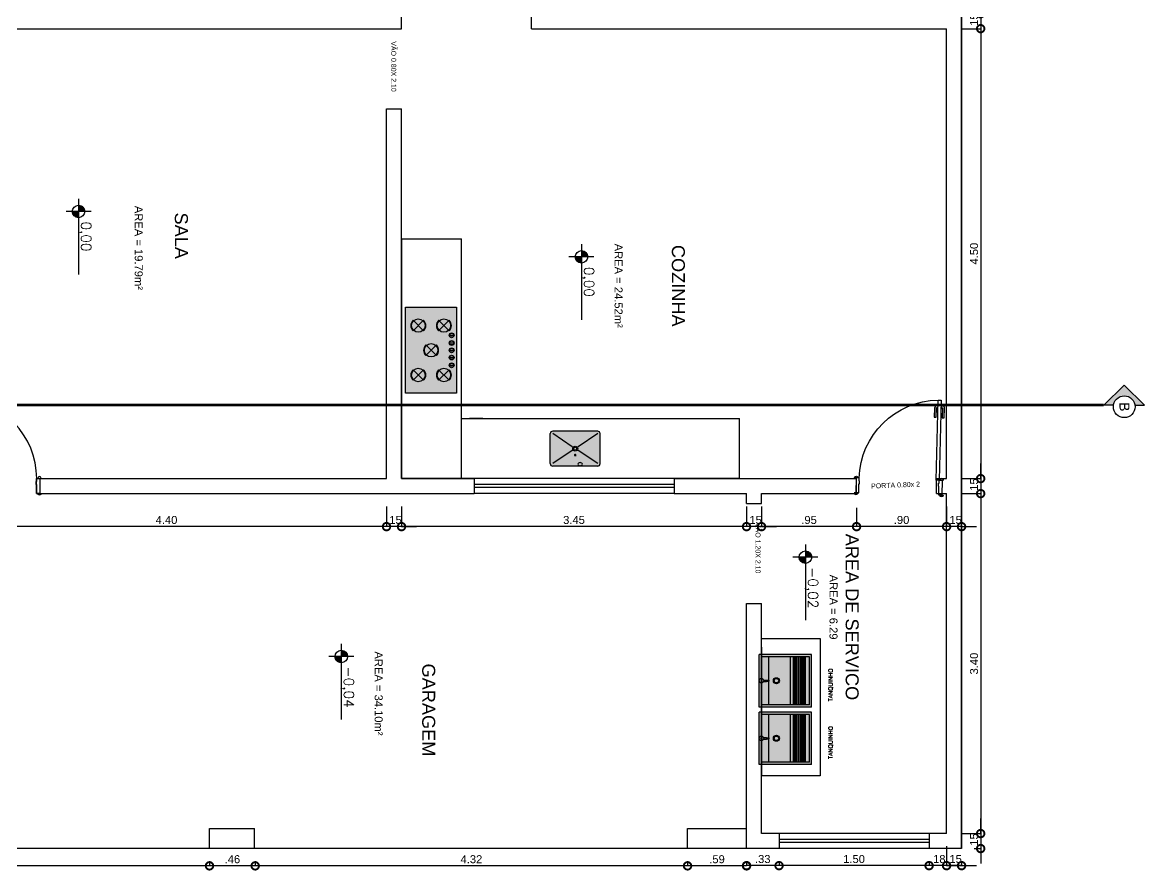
# Model space of a CAD drawing. Extents: x -39 to 242, y 20 to 69.
# Drawn here: x 174.02 to 185.24, y 19.51 to 27.99 of the extents above; entities that cross this region are included whole.
import ezdxf
from ezdxf.enums import TextEntityAlignment as Align

# ---------------------------------------------------------------- set-up
doc = ezdxf.new("R2010")
doc.units = 0
doc.header["$MEASUREMENT"] = 0
doc.header["$PDMODE"] = 34
doc.linetypes.add('DASHDOT', pattern=[18.5, 12, -3, 0.5, -3])
doc.layers.get('0').update_dxf_attribs({"linetype": 'CONTINUOUS'})
doc.layers.get('Defpoints').update_dxf_attribs({"linetype": 'CONTINUOUS'})
for name, color, linetype in [('A6', 6, 'CONTINUOUS'), ('CORTE', 5, 'CONTINUOUS'), ('Cotas', 1, 'CONTINUOUS'), ('Esquadrias', 2, 'CONTINUOUS'), ('MOBILIARIO', 2, 'CONTINUOUS'), ('PORTA', 1, 'CONTINUOUS'), ('Texto', 2, 'CONTINUOUS')]:
    doc.layers.add(name, color=color, linetype=linetype)
doc.styles.add('arial', font='arial.ttf')
doc.styles.add('R100-50', font='arial.ttf', dxfattribs={"height": 0.13})
doc.styles.add('R60', font='SIMPLEX.SHX', dxfattribs={"height": 0.16})
doc.styles.add('R60-50', font='arial.ttf', dxfattribs={"height": 0.08})
doc.styles.add('R80-25', font='arial.ttf', dxfattribs={"height": 0.05})
doc.styles.add('S16', font='SIMPLEX.SHX', dxfattribs={"height": 0.08})
doc.dimstyles.new('1-50', dxfattribs={"dimtxt": 0.08, "dimasz": 0.15, "dimexe": 0, "dimexo": 0.125, "dimgap": 0.025, "dimtad": 1, "dimzin": 4, "dimdsep": 46, "dimtxsty": 'R60-50', "dimblk": 'DOTSMALL', "dimcen": 0, "dimclrd": 10, "dimclre": 10, "dimclrt": 2, "dimaunit": 1, "dimadec": 0, "dimazin": 1, "dimtfac": 1, "dimtix": 1, "dimtmove": 2, "dimatfit": 3, "dimldrblk": 'DOTSMALL', "dimfxl": 0.2, "dimfxlon": 1, "dimtolj": 1, "dimtzin": 0, "dimarcsym": 0})

# ---------------------------------------------------------------- blocks, each defined once
blk = doc.blocks.new('A$C2AA719D1')
at = {"layer": 'PORTA', "color": 2}
for points in [[(0.04, 0.893), (0.035, 0.893, 0.414214), (0.03, 0.888), (0.03, 0.793), (0.01, 0.793), (0.01, 0.888, -0.414214), (0.035, 0.913), (0.04, 0.913)], [(0.08, 0.913), (0.085, 0.913, -0.414214), (0.11, 0.888), (0.11, 0.798), (0.09, 0.798), (0.09, 0.888, 0.414214), (0.085, 0.893), (0.08, 0.893)]]:
    blk.add_lwpolyline(points, format="xyb", dxfattribs=at)
for points in [[(0.045, 0.928), (0.04, 0.928), (0.04, 0.878), (0.045, 0.878)], [(0.075, 0.928), (0.08, 0.928), (0.08, 0.878), (0.075, 0.878)]]:
    blk.add_lwpolyline(points, dxfattribs=at)
at = {"layer": 'PORTA', "color": 3}
for points in [[(0.045, 0.968), (0.045, 0.168), (0.075, 0.168), (0.075, 0.968)], [(0.045, 0.018), (0.045, 0.108), (0.05, 0.108), (0.05, 0.138), (0.045, 0.138), (0.045, 0.168), (0.015, 0.168), (0.015, 0.018)], [(0.845, 0.018), (0.845, 0.108), (0.84, 0.108), (0.84, 0.138), (0.845, 0.138), (0.845, 0.168), (0.875, 0.168), (0.875, 0.018)]]:
    blk.add_lwpolyline(points, close=True, dxfattribs=at)
for points in [[(0, 0.168, -1), (0.035, 0.168)], [(0.89, 0.168, 1), (0.855, 0.168)], [(0, 0.018, 1), (0.035, 0.018)], [(0.89, 0.018, -1), (0.855, 0.018)]]:
    blk.add_lwpolyline(points, format="xyb", close=True, dxfattribs=at)
at = {"layer": 'PORTA', "color": 1}
blk.add_arc((0.044, 0.167), 0.801, 0.029, 87.7816, dxfattribs=at)
blk = doc.blocks.new('A$C63566167')
h = blk.add_hatch(color=256)
h.dxf.hatch_style = 1
h.set_gradient(color1=(255, 255, 255), color2=(255, 246, 225))
h.paths.add_polyline_path([(0, 0.739), (0, 0.214), (0.525, 0.214), (0.525, 0.739)])
at = {"color": 2}
for p, q in [((0, 0.214), (0, 0.739)), ((0.023, 0.716), (0.24, 0.716)), ((0.023, 0.236), (0.023, 0.716)), ((0.285, 0.716), (0.503, 0.716)), ((0.503, 0.236), (0.503, 0.716)), ((0.525, 0.214), (0.525, 0.739)), ((0.023, 0.641), (0.257, 0.641)), ((0.269, 0.641), (0.503, 0.641)), ((0.023, 0.236), (0.503, 0.236)), ((0, 0.214), (0.525, 0.214))]:
    blk.add_line(p, q, dxfattribs=at)
at = {"color": 3}
for p, q in [((0.255, 0.695), (0.255, 0.664)), ((0.27, 0.695), (0.27, 0.664)), ((0.255, 0.664), (0.27, 0.664)), ((0.257, 0.664), (0.257, 0.637)), ((0.257, 0.637), (0.269, 0.637)), ((0.269, 0.664), (0.269, 0.637))]:
    blk.add_line(p, q, dxfattribs=at)
at = {"color": 1}
for p, q in [((0.023, 0.424), (0.503, 0.424)), ((0.023, 0.394), (0.503, 0.394)), ((0.023, 0.386), (0.503, 0.386)), ((0.023, 0.371), (0.503, 0.371)), ((0.023, 0.364), (0.503, 0.364)), ((0.023, 0.349), (0.503, 0.349)), ((0.023, 0.341), (0.503, 0.341)), ((0.023, 0.326), (0.503, 0.326)), ((0.023, 0.319), (0.503, 0.319)), ((0.023, 0.304), (0.503, 0.304)), ((0.023, 0.296), (0.503, 0.296)), ((0.023, 0.281), (0.503, 0.281)), ((0.023, 0.274), (0.503, 0.274))]:
    blk.add_line(p, q, dxfattribs=at)
at = {"color": 3}
blk.add_circle((0.263, 0.716), 0.0225, dxfattribs=at)
at = {"color": 1}
for centre, radius in [((0.263, 0.716), 0.00483), ((0.263, 0.566), 0.03), ((0.263, 0.566), 0.03), ((0.263, 0.566), 0.0225)]:
    blk.add_circle(centre, radius, dxfattribs=at)
at = {"layer": 'MOBILIARIO'}
blk.add_line((0, 0.739), (0.525, 0.739), dxfattribs=at)
at = {"color": 2, "style": 'S16', "width": 1.1}
blk.add_text('TANQUINHO', height=0.04, dxfattribs=at).set_placement((0.057, 0.004, -0.65))
blk = doc.blocks.new('_DOTSMALL')
at = {"color": 0, "linetype": 'ByBlock', "const_width": 0.5}
blk.add_lwpolyline([(-0.0625, 0, 1), (0.0625, 0, 1)], format="xyb", close=True, dxfattribs=at)
blk = doc.blocks.new('*D184')
at = {"layer": 'Cotas', "color": 10, "lineweight": -2, "transparency": 16777216}
for p, q in [((183.604, 28.076), (183.604, 28.226)), ((183.404, 28.076), (183.604, 28.076)), ((183.604, 28.076), (183.604, 27.926)), ((183.404, 27.926), (183.604, 27.926)), ((183.604, 27.926), (183.604, 27.776))]:
    blk.add_line(p, q, dxfattribs=at)
at = {"layer": 'Defpoints', "color": 0, "transparency": 16777216}
for p in [(183.263, 28.076), (183.263, 27.926), (183.604, 27.926)]:
    blk.add_point(p, dxfattribs=at)
at = {"layer": 'Cotas', "color": 10, "lineweight": -2, "transparency": 16777216, "xscale": 0.15, "yscale": 0.15, "zscale": 0.15}
for p, rotation in [((183.604, 28.076), 270), ((183.604, 27.926), 90)]:
    blk.add_blockref('_DOTSMALL', p, dxfattribs=dict(at, rotation=rotation))
at = {"layer": 'Cotas', "color": 2, "transparency": 16777216, "insert": (183.538, 28.001), "char_height": 0.08, "attachment_point": 5, "rotation": 90, "style": 'R60-50'}
blk.add_mtext('\\A1;.15', dxfattribs=at)
blk = doc.blocks.new('*D185')
at = {"layer": 'Cotas', "color": 10, "lineweight": -2, "transparency": 16777216}
for p, q in [((183.404, 27.926), (183.604, 27.926)), ((183.604, 27.926), (183.604, 23.426)), ((183.404, 23.426), (183.604, 23.426))]:
    blk.add_line(p, q, dxfattribs=at)
at = {"layer": 'Defpoints', "color": 0, "transparency": 16777216}
for p in [(183.263, 27.926), (183.263, 23.426), (183.604, 23.426)]:
    blk.add_point(p, dxfattribs=at)
at = {"layer": 'Cotas', "color": 10, "lineweight": -2, "transparency": 16777216, "xscale": 0.15, "yscale": 0.15, "zscale": 0.15}
for p, rotation in [((183.604, 27.926), 90), ((183.604, 23.426), 270)]:
    blk.add_blockref('_DOTSMALL', p, dxfattribs=dict(at, rotation=rotation))
at = {"layer": 'Cotas', "color": 2, "transparency": 16777216, "insert": (183.538, 25.676), "char_height": 0.08, "attachment_point": 5, "rotation": 90, "style": 'R60-50'}
blk.add_mtext('\\A1;4.50', dxfattribs=at)
blk = doc.blocks.new('*D186')
at = {"layer": 'Cotas', "color": 10, "lineweight": -2, "transparency": 16777216}
for p, q in [((183.604, 23.426), (183.604, 23.576)), ((183.404, 23.426), (183.604, 23.426)), ((183.604, 23.426), (183.604, 23.276)), ((183.404, 23.276), (183.604, 23.276)), ((183.604, 23.276), (183.604, 23.126))]:
    blk.add_line(p, q, dxfattribs=at)
at = {"layer": 'Defpoints', "color": 0, "transparency": 16777216}
for p in [(183.263, 23.426), (183.263, 23.276), (183.604, 23.276)]:
    blk.add_point(p, dxfattribs=at)
at = {"layer": 'Cotas', "color": 10, "lineweight": -2, "transparency": 16777216, "xscale": 0.15, "yscale": 0.15, "zscale": 0.15}
for p, rotation in [((183.604, 23.426), 270), ((183.604, 23.276), 90)]:
    blk.add_blockref('_DOTSMALL', p, dxfattribs=dict(at, rotation=rotation))
at = {"layer": 'Cotas', "color": 2, "transparency": 16777216, "insert": (183.538, 23.351), "char_height": 0.08, "attachment_point": 5, "rotation": 90, "style": 'R60-50'}
blk.add_mtext('\\A1;.15', dxfattribs=at)
blk = doc.blocks.new('*D187')
at = {"layer": 'Cotas', "color": 10, "lineweight": -2, "transparency": 16777216}
for p, q in [((183.404, 23.276), (183.604, 23.276)), ((183.604, 23.276), (183.604, 19.876)), ((183.404, 19.876), (183.604, 19.876))]:
    blk.add_line(p, q, dxfattribs=at)
at = {"layer": 'Defpoints', "color": 0, "transparency": 16777216}
for p in [(183.263, 23.276), (183.263, 19.876), (183.604, 19.876)]:
    blk.add_point(p, dxfattribs=at)
at = {"layer": 'Cotas', "color": 10, "lineweight": -2, "transparency": 16777216, "xscale": 0.15, "yscale": 0.15, "zscale": 0.15}
for p, rotation in [((183.604, 23.276), 90), ((183.604, 19.876), 270)]:
    blk.add_blockref('_DOTSMALL', p, dxfattribs=dict(at, rotation=rotation))
at = {"layer": 'Cotas', "color": 2, "transparency": 16777216, "insert": (183.538, 21.576), "char_height": 0.08, "attachment_point": 5, "rotation": 90, "style": 'R60-50'}
blk.add_mtext('\\A1;3.40', dxfattribs=at)
blk = doc.blocks.new('*D195')
at = {"layer": 'Cotas', "color": 10, "lineweight": -2, "transparency": 16777216}
for p, q in [((183.604, 19.876), (183.604, 20.026)), ((183.404, 19.876), (183.604, 19.876)), ((183.604, 19.876), (183.604, 19.726)), ((183.538, 19.726), (183.604, 19.726)), ((183.604, 19.726), (183.604, 19.576))]:
    blk.add_line(p, q, dxfattribs=at)
at = {"layer": 'Defpoints', "color": 0, "transparency": 16777216}
for p in [(183.263, 19.876), (183.413, 19.726), (183.604, 19.726)]:
    blk.add_point(p, dxfattribs=at)
at = {"layer": 'Cotas', "color": 10, "lineweight": -2, "transparency": 16777216, "xscale": 0.15, "yscale": 0.15, "zscale": 0.15}
for p, rotation in [((183.604, 19.876), 270), ((183.604, 19.726), 90)]:
    blk.add_blockref('_DOTSMALL', p, dxfattribs=dict(at, rotation=rotation))
at = {"layer": 'Cotas', "color": 2, "transparency": 16777216, "insert": (183.538, 19.801), "char_height": 0.08, "attachment_point": 5, "rotation": 90, "style": 'R60-50'}
blk.add_mtext('\\A1;.15', dxfattribs=at)
blk = doc.blocks.new('*D196')
at = {"layer": 'Cotas', "color": 10, "lineweight": -2, "transparency": 16777216}
for p, q in [((183.263, 19.751), (183.263, 19.555)), ((183.263, 19.555), (183.113, 19.555)), ((183.413, 19.555), (183.263, 19.555)), ((183.413, 19.601), (183.413, 19.555)), ((183.413, 19.555), (183.563, 19.555))]:
    blk.add_line(p, q, dxfattribs=at)
at = {"layer": 'Defpoints', "color": 0, "transparency": 16777216}
for p in [(183.263, 19.876), (183.413, 19.726), (183.263, 19.555)]:
    blk.add_point(p, dxfattribs=at)
at = {"layer": 'Cotas', "color": 10, "lineweight": -2, "transparency": 16777216, "xscale": 0.15, "yscale": 0.15, "zscale": 0.15}
blk.add_blockref('_DOTSMALL', (183.263, 19.555), dxfattribs=at)
at = {"layer": 'Cotas', "color": 10, "lineweight": -2, "transparency": 16777216, "xscale": 0.15, "yscale": 0.15, "zscale": 0.15, "rotation": 180}
blk.add_blockref('_DOTSMALL', (183.413, 19.555), dxfattribs=at)
at = {"layer": 'Cotas', "color": 2, "transparency": 16777216, "insert": (183.338, 19.621), "char_height": 0.08, "attachment_point": 5, "style": 'R60-50'}
blk.add_mtext('\\A1;.15', dxfattribs=at)
blk = doc.blocks.new('*D197')
at = {"layer": 'Cotas', "color": 10, "lineweight": -2, "transparency": 16777216}
for p, q in [((183.263, 19.751), (183.263, 19.555)), ((183.088, 19.555), (182.938, 19.555)), ((183.088, 19.601), (183.088, 19.555)), ((183.263, 19.555), (183.088, 19.555)), ((183.263, 19.555), (183.413, 19.555))]:
    blk.add_line(p, q, dxfattribs=at)
at = {"layer": 'Defpoints', "color": 0, "transparency": 16777216}
for p in [(183.263, 19.876), (183.088, 19.726), (183.088, 19.555)]:
    blk.add_point(p, dxfattribs=at)
at = {"layer": 'Cotas', "color": 10, "lineweight": -2, "transparency": 16777216, "xscale": 0.15, "yscale": 0.15, "zscale": 0.15}
blk.add_blockref('_DOTSMALL', (183.088, 19.555), dxfattribs=at)
at = {"layer": 'Cotas', "color": 10, "lineweight": -2, "transparency": 16777216, "xscale": 0.15, "yscale": 0.15, "zscale": 0.15, "rotation": 180}
blk.add_blockref('_DOTSMALL', (183.263, 19.555), dxfattribs=at)
at = {"layer": 'Cotas', "color": 2, "transparency": 16777216, "insert": (183.175, 19.621), "char_height": 0.08, "attachment_point": 5, "style": 'R60-50'}
blk.add_mtext('\\A1;.18', dxfattribs=at)
blk = doc.blocks.new('*D198')
at = {"layer": 'Cotas', "color": 10, "lineweight": -2, "transparency": 16777216}
for p, q in [((181.588, 19.601), (181.588, 19.555)), ((183.088, 19.555), (181.588, 19.555)), ((183.088, 19.601), (183.088, 19.555))]:
    blk.add_line(p, q, dxfattribs=at)
at = {"layer": 'Defpoints', "color": 0, "transparency": 16777216}
for p in [(181.588, 19.726), (183.088, 19.726), (181.588, 19.555)]:
    blk.add_point(p, dxfattribs=at)
at = {"layer": 'Cotas', "color": 10, "lineweight": -2, "transparency": 16777216, "xscale": 0.15, "yscale": 0.15, "zscale": 0.15, "rotation": 180}
blk.add_blockref('_DOTSMALL', (181.588, 19.555), dxfattribs=at)
at = {"layer": 'Cotas', "color": 10, "lineweight": -2, "transparency": 16777216, "xscale": 0.15, "yscale": 0.15, "zscale": 0.15}
blk.add_blockref('_DOTSMALL', (183.088, 19.555), dxfattribs=at)
at = {"layer": 'Cotas', "color": 2, "transparency": 16777216, "insert": (182.338, 19.621), "char_height": 0.08, "attachment_point": 5, "style": 'R60-50'}
blk.add_mtext('\\A1;1.50', dxfattribs=at)
blk = doc.blocks.new('*D199')
at = {"layer": 'Cotas', "color": 10, "lineweight": -2, "transparency": 16777216}
for p, q in [((181.263, 19.601), (181.263, 19.555)), ((181.588, 19.555), (181.263, 19.555)), ((181.588, 19.601), (181.588, 19.555))]:
    blk.add_line(p, q, dxfattribs=at)
at = {"layer": 'Defpoints', "color": 0, "transparency": 16777216}
for p in [(181.263, 19.726), (181.588, 19.726), (181.263, 19.555)]:
    blk.add_point(p, dxfattribs=at)
at = {"layer": 'Cotas', "color": 10, "lineweight": -2, "transparency": 16777216, "xscale": 0.15, "yscale": 0.15, "zscale": 0.15, "rotation": 180}
blk.add_blockref('_DOTSMALL', (181.263, 19.555), dxfattribs=at)
at = {"layer": 'Cotas', "color": 10, "lineweight": -2, "transparency": 16777216, "xscale": 0.15, "yscale": 0.15, "zscale": 0.15}
blk.add_blockref('_DOTSMALL', (181.588, 19.555), dxfattribs=at)
at = {"layer": 'Cotas', "color": 2, "transparency": 16777216, "insert": (181.425, 19.621), "char_height": 0.08, "attachment_point": 5, "style": 'R60-50'}
blk.add_mtext('\\A1;.33', dxfattribs=at)
blk = doc.blocks.new('A$C214225AD')
h = blk.add_hatch(color=256)
h.dxf.hatch_style = 1
h.set_gradient(color1=(255, 255, 255), color2=(192, 192, 192))
h.paths.add_polyline_path([(0.025, 0.35, 0.414214), (0, 0.325), (0, 0.025, 0.414214), (0.025, 0), (0.475, 0, 0.414214), (0.5, 0.025), (0.5, 0.325, 0.414214), (0.475, 0.35)])
at = {"color": 2}
for p, q in [((0.025, 0.35), (0.18, 0.35)), ((0.221, 0.35), (0.246, 0.35)), ((0, 0.325), (0, 0.025)), ((0.5, 0.325), (0.5, 0.025)), ((0.025, 0), (0.475, 0))]:
    blk.add_line(p, q, dxfattribs=at)
at = {"color": 1}
for p, q in [((0.185, 0.341), (0.18, 0.336)), ((0.192, 0.344), (0.185, 0.341)), ((0.2, 0.346), (0.192, 0.344)), ((0.209, 0.344), (0.2, 0.346)), ((0.216, 0.341), (0.209, 0.344)), ((0.221, 0.336), (0.216, 0.341)), ((0.025, 0.325), (0.221, 0.194)), ((0.18, 0.336), (0.178, 0.33)), ((0.178, 0.33), (0.18, 0.325)), ((0.18, 0.325), (0.185, 0.319)), ((0.185, 0.319), (0.192, 0.316)), ((0.192, 0.316), (0.2, 0.315)), ((0.2, 0.315), (0.209, 0.316)), ((0.209, 0.316), (0.216, 0.319)), ((0.216, 0.319), (0.221, 0.325)), ((0.223, 0.33), (0.221, 0.336)), ((0.221, 0.325), (0.223, 0.33)), ((0.246, 0.24), (0.246, 0.25)), ((0.255, 0.24), (0.255, 0.25)), ((0.279, 0.194), (0.475, 0.325)), ((0.025, 0.025), (0.221, 0.156)), ((0.279, 0.156), (0.475, 0.025))]:
    blk.add_line(p, q, dxfattribs=at)
blk.add_circle((0.25, 0.175), 0.025, dxfattribs=at)
at = {"color": 2}
blk.add_circle((0.25, 0.175), 0.015, dxfattribs=at)
for centre, start, end in [((0.025, 0.325), 90, 180), ((0.475, 0.325), 360, 90), ((0.025, 0.025), 180, 270), ((0.475, 0.025), 270, 360)]:
    blk.add_arc(centre, 0.025, start, end, dxfattribs=at)
at = {"color": 1}
for radius, start, end in [(0.00664, 132.6559, 47.3441), (0.0045, 179.9935, 0.0065)]:
    blk.add_arc((0.25, 0.24), radius, start, end, dxfattribs=at)
at = {"layer": 'MOBILIARIO', "color": 2}
blk.add_line((0.025, 0.35), (0.475, 0.35), dxfattribs=at)
blk = doc.blocks.new('A$C63ED003C')
h = blk.add_hatch(color=252)
h.dxf.hatch_style = 1
h.set_gradient(color1=(132, 132, 132), one_color=1, tint=1, name='SPHERICAL')
h.paths.add_polyline_path([(0.51, 0.86), (0, 0.86), (0, 0), (0.51, 0)])
at = {"color": 2, "ltscale": 100}
for p, q in [((0, 0), (0, 0.86)), ((0, 0.86), (0.51, 0.86)), ((0.51, 0.86), (0.51, 0)), ((0.074, 0.624), (0.18, 0.73)), ((0.18, 0.624), (0.074, 0.73)), ((0.33, 0.624), (0.436, 0.73)), ((0.436, 0.624), (0.33, 0.73)), ((0.074, 0.58), (0.026, 0.58)), ((0.074, 0.503), (0.026, 0.503)), ((0.308, 0.483), (0.202, 0.377)), ((0.202, 0.483), (0.308, 0.377)), ((0.074, 0.43), (0.026, 0.43)), ((0.074, 0.357), (0.026, 0.357)), ((0.074, 0.28), (0.026, 0.28)), ((0.074, 0.236), (0.18, 0.13)), ((0.18, 0.236), (0.074, 0.13)), ((0.33, 0.236), (0.436, 0.13)), ((0.436, 0.236), (0.33, 0.13)), ((0.51, 0), (0, 0))]:
    blk.add_line(p, q, dxfattribs=at)
for centre, radius in [((0.127, 0.677), 0.067), ((0.383, 0.677), 0.067), ((0.05, 0.58), 0.024), ((0.05, 0.58), 0.02), ((0.05, 0.503), 0.024), ((0.05, 0.43), 0.024), ((0.05, 0.503), 0.02), ((0.05, 0.43), 0.02), ((0.255, 0.43), 0.067), ((0.05, 0.357), 0.024), ((0.05, 0.357), 0.02), ((0.05, 0.28), 0.024), ((0.05, 0.28), 0.02), ((0.127, 0.183), 0.067), ((0.383, 0.183), 0.067)]:
    blk.add_circle(centre, radius, dxfattribs=at)
for centre, start, end in [((0.127, 0.677), 135, 225), ((0.127, 0.677), 315, 45), ((0.383, 0.677), 135, 225), ((0.383, 0.677), 315, 45), ((0.255, 0.43), 135, 225), ((0.255, 0.43), 315, 45), ((0.127, 0.183), 135, 225), ((0.127, 0.183), 315, 45), ((0.383, 0.183), 135, 225), ((0.383, 0.183), 315, 45)]:
    blk.add_arc(centre, 0.075, start, end, dxfattribs=at)
blk = doc.blocks.new('*D208')
at = {"layer": 'Cotas', "color": 10, "lineweight": -2, "transparency": 16777216}
for p, q in [((180.673, 19.601), (180.673, 19.553)), ((181.263, 19.553), (180.673, 19.553)), ((181.263, 19.601), (181.263, 19.553))]:
    blk.add_line(p, q, dxfattribs=at)
at = {"layer": 'Defpoints', "color": 0, "transparency": 16777216}
for p in [(180.673, 19.726), (181.263, 19.726), (180.673, 19.553)]:
    blk.add_point(p, dxfattribs=at)
at = {"layer": 'Cotas', "color": 10, "lineweight": -2, "transparency": 16777216, "xscale": 0.15, "yscale": 0.15, "zscale": 0.15, "rotation": 180}
blk.add_blockref('_DOTSMALL', (180.673, 19.553), dxfattribs=at)
at = {"layer": 'Cotas', "color": 10, "lineweight": -2, "transparency": 16777216, "xscale": 0.15, "yscale": 0.15, "zscale": 0.15}
blk.add_blockref('_DOTSMALL', (181.263, 19.553), dxfattribs=at)
at = {"layer": 'Cotas', "color": 2, "transparency": 16777216, "insert": (180.968, 19.619), "char_height": 0.08, "attachment_point": 5, "style": 'R60-50'}
blk.add_mtext('\\A1;.59', dxfattribs=at)
blk = doc.blocks.new('*D209')
at = {"layer": 'Cotas', "color": 10, "lineweight": -2, "transparency": 16777216}
for p, q in [((176.35, 19.601), (176.35, 19.553)), ((180.673, 19.553), (176.35, 19.553)), ((180.673, 19.601), (180.673, 19.553))]:
    blk.add_line(p, q, dxfattribs=at)
at = {"layer": 'Defpoints', "color": 0, "transparency": 16777216}
for p in [(176.35, 19.726), (180.673, 19.726), (176.35, 19.553)]:
    blk.add_point(p, dxfattribs=at)
at = {"layer": 'Cotas', "color": 10, "lineweight": -2, "transparency": 16777216, "xscale": 0.15, "yscale": 0.15, "zscale": 0.15, "rotation": 180}
blk.add_blockref('_DOTSMALL', (176.35, 19.553), dxfattribs=at)
at = {"layer": 'Cotas', "color": 10, "lineweight": -2, "transparency": 16777216, "xscale": 0.15, "yscale": 0.15, "zscale": 0.15}
blk.add_blockref('_DOTSMALL', (180.673, 19.553), dxfattribs=at)
at = {"layer": 'Cotas', "color": 2, "transparency": 16777216, "insert": (178.512, 19.619), "char_height": 0.08, "attachment_point": 5, "style": 'R60-50'}
blk.add_mtext('\\A1;4.32', dxfattribs=at)
blk = doc.blocks.new('*D210')
at = {"layer": 'Cotas', "color": 10, "lineweight": -2, "transparency": 16777216}
for p, q in [((175.893, 19.601), (175.893, 19.553)), ((176.35, 19.553), (175.893, 19.553)), ((176.35, 19.601), (176.35, 19.553))]:
    blk.add_line(p, q, dxfattribs=at)
at = {"layer": 'Defpoints', "color": 0, "transparency": 16777216}
for p in [(175.893, 19.726), (176.35, 19.726), (175.893, 19.553)]:
    blk.add_point(p, dxfattribs=at)
at = {"layer": 'Cotas', "color": 10, "lineweight": -2, "transparency": 16777216, "xscale": 0.15, "yscale": 0.15, "zscale": 0.15, "rotation": 180}
blk.add_blockref('_DOTSMALL', (175.893, 19.553), dxfattribs=at)
at = {"layer": 'Cotas', "color": 10, "lineweight": -2, "transparency": 16777216, "xscale": 0.15, "yscale": 0.15, "zscale": 0.15}
blk.add_blockref('_DOTSMALL', (176.35, 19.553), dxfattribs=at)
at = {"layer": 'Cotas', "color": 2, "transparency": 16777216, "insert": (176.122, 19.619), "char_height": 0.08, "attachment_point": 5, "style": 'R60-50'}
blk.add_mtext('\\A1;.46', dxfattribs=at)
blk = doc.blocks.new('*D211')
at = {"layer": 'Cotas', "color": 10, "lineweight": -2, "transparency": 16777216}
for p, q in [((171.563, 19.601), (171.563, 19.553)), ((175.893, 19.553), (171.563, 19.553)), ((175.893, 19.601), (175.893, 19.553))]:
    blk.add_line(p, q, dxfattribs=at)
at = {"layer": 'Defpoints', "color": 0, "transparency": 16777216}
for p in [(171.563, 19.726), (175.893, 19.726), (171.563, 19.553)]:
    blk.add_point(p, dxfattribs=at)
at = {"layer": 'Cotas', "color": 10, "lineweight": -2, "transparency": 16777216, "xscale": 0.15, "yscale": 0.15, "zscale": 0.15, "rotation": 180}
blk.add_blockref('_DOTSMALL', (171.563, 19.553), dxfattribs=at)
at = {"layer": 'Cotas', "color": 10, "lineweight": -2, "transparency": 16777216, "xscale": 0.15, "yscale": 0.15, "zscale": 0.15}
blk.add_blockref('_DOTSMALL', (175.893, 19.553), dxfattribs=at)
at = {"layer": 'Cotas', "color": 2, "transparency": 16777216, "insert": (173.728, 19.619), "char_height": 0.08, "attachment_point": 5, "style": 'R60-50'}
blk.add_mtext('\\A1;4.33', dxfattribs=at)
blk = doc.blocks.new('*D218')
at = {"layer": 'Cotas', "color": 10, "lineweight": -2, "transparency": 16777216}
for p, q in [((183.263, 23.146), (183.263, 22.946)), ((183.413, 23.146), (183.413, 22.946)), ((183.263, 22.946), (183.113, 22.946)), ((183.413, 22.946), (183.263, 22.946)), ((183.413, 22.946), (183.563, 22.946))]:
    blk.add_line(p, q, dxfattribs=at)
at = {"layer": 'Defpoints', "color": 0, "transparency": 16777216}
for p in [(183.263, 23.276), (183.413, 23.276), (183.263, 22.946)]:
    blk.add_point(p, dxfattribs=at)
at = {"layer": 'Cotas', "color": 10, "lineweight": -2, "transparency": 16777216, "xscale": 0.15, "yscale": 0.15, "zscale": 0.15}
blk.add_blockref('_DOTSMALL', (183.263, 22.946), dxfattribs=at)
at = {"layer": 'Cotas', "color": 10, "lineweight": -2, "transparency": 16777216, "xscale": 0.15, "yscale": 0.15, "zscale": 0.15, "rotation": 180}
blk.add_blockref('_DOTSMALL', (183.413, 22.946), dxfattribs=at)
at = {"layer": 'Cotas', "color": 2, "transparency": 16777216, "insert": (183.338, 23.012), "char_height": 0.08, "attachment_point": 5, "style": 'R60-50'}
blk.add_mtext('\\A1;.15', dxfattribs=at)
blk = doc.blocks.new('*D188')
at = {"layer": 'Cotas', "color": 10, "lineweight": -2, "transparency": 16777216}
for p, q in [((182.363, 23.133), (182.363, 22.946)), ((183.263, 23.146), (183.263, 22.946)), ((183.263, 22.946), (182.363, 22.946))]:
    blk.add_line(p, q, dxfattribs=at)
at = {"layer": 'Defpoints', "color": 0, "transparency": 16777216}
for p in [(182.363, 23.258), (183.263, 23.276), (182.363, 22.946)]:
    blk.add_point(p, dxfattribs=at)
at = {"layer": 'Cotas', "color": 10, "lineweight": -2, "transparency": 16777216, "xscale": 0.15, "yscale": 0.15, "zscale": 0.15, "rotation": 180}
blk.add_blockref('_DOTSMALL', (182.363, 22.946), dxfattribs=at)
at = {"layer": 'Cotas', "color": 10, "lineweight": -2, "transparency": 16777216, "xscale": 0.15, "yscale": 0.15, "zscale": 0.15}
blk.add_blockref('_DOTSMALL', (183.263, 22.946), dxfattribs=at)
at = {"layer": 'Cotas', "color": 2, "transparency": 16777216, "insert": (182.813, 23.012), "char_height": 0.08, "attachment_point": 5, "style": 'R60-50'}
blk.add_mtext('\\A1;.90', dxfattribs=at)
blk = doc.blocks.new('*D189')
at = {"layer": 'Cotas', "color": 10, "lineweight": -2, "transparency": 16777216}
for p, q in [((181.413, 23.146), (181.413, 22.946)), ((182.363, 23.133), (182.363, 22.946)), ((182.363, 22.946), (181.413, 22.946))]:
    blk.add_line(p, q, dxfattribs=at)
at = {"layer": 'Defpoints', "color": 0, "transparency": 16777216}
for p in [(181.413, 23.276), (182.363, 23.258), (181.413, 22.946)]:
    blk.add_point(p, dxfattribs=at)
at = {"layer": 'Cotas', "color": 10, "lineweight": -2, "transparency": 16777216, "xscale": 0.15, "yscale": 0.15, "zscale": 0.15, "rotation": 180}
blk.add_blockref('_DOTSMALL', (181.413, 22.946), dxfattribs=at)
at = {"layer": 'Cotas', "color": 10, "lineweight": -2, "transparency": 16777216, "xscale": 0.15, "yscale": 0.15, "zscale": 0.15}
blk.add_blockref('_DOTSMALL', (182.363, 22.946), dxfattribs=at)
at = {"layer": 'Cotas', "color": 2, "transparency": 16777216, "insert": (181.888, 23.012), "char_height": 0.08, "attachment_point": 5, "style": 'R60-50'}
blk.add_mtext('\\A1;.95', dxfattribs=at)
blk = doc.blocks.new('*D190')
at = {"layer": 'Cotas', "color": 10, "lineweight": -2, "transparency": 16777216}
for p, q in [((181.263, 23.146), (181.263, 22.946)), ((181.413, 23.146), (181.413, 22.946)), ((181.263, 22.946), (181.113, 22.946)), ((181.413, 22.946), (181.263, 22.946)), ((181.413, 22.946), (181.563, 22.946))]:
    blk.add_line(p, q, dxfattribs=at)
at = {"layer": 'Defpoints', "color": 0, "transparency": 16777216}
for p in [(181.263, 23.276), (181.413, 23.276), (181.263, 22.946)]:
    blk.add_point(p, dxfattribs=at)
at = {"layer": 'Cotas', "color": 10, "lineweight": -2, "transparency": 16777216, "xscale": 0.15, "yscale": 0.15, "zscale": 0.15}
blk.add_blockref('_DOTSMALL', (181.263, 22.946), dxfattribs=at)
at = {"layer": 'Cotas', "color": 10, "lineweight": -2, "transparency": 16777216, "xscale": 0.15, "yscale": 0.15, "zscale": 0.15, "rotation": 180}
blk.add_blockref('_DOTSMALL', (181.413, 22.946), dxfattribs=at)
at = {"layer": 'Cotas', "color": 2, "transparency": 16777216, "insert": (181.338, 23.012), "char_height": 0.08, "attachment_point": 5, "style": 'R60-50'}
blk.add_mtext('\\A1;.15', dxfattribs=at)
blk = doc.blocks.new('*D191')
at = {"layer": 'Cotas', "color": 10, "lineweight": -2, "transparency": 16777216}
for p, q in [((177.813, 23.146), (177.813, 22.946)), ((181.263, 23.146), (181.263, 22.946)), ((181.263, 22.946), (177.813, 22.946))]:
    blk.add_line(p, q, dxfattribs=at)
at = {"layer": 'Defpoints', "color": 0, "transparency": 16777216}
for p in [(177.813, 23.426), (181.263, 23.276), (177.813, 22.946)]:
    blk.add_point(p, dxfattribs=at)
at = {"layer": 'Cotas', "color": 10, "lineweight": -2, "transparency": 16777216, "xscale": 0.15, "yscale": 0.15, "zscale": 0.15, "rotation": 180}
blk.add_blockref('_DOTSMALL', (177.813, 22.946), dxfattribs=at)
at = {"layer": 'Cotas', "color": 10, "lineweight": -2, "transparency": 16777216, "xscale": 0.15, "yscale": 0.15, "zscale": 0.15}
blk.add_blockref('_DOTSMALL', (181.263, 22.946), dxfattribs=at)
at = {"layer": 'Cotas', "color": 2, "transparency": 16777216, "insert": (179.538, 23.012), "char_height": 0.08, "attachment_point": 5, "style": 'R60-50'}
blk.add_mtext('\\A1;3.45', dxfattribs=at)
blk = doc.blocks.new('*D192')
at = {"layer": 'Cotas', "color": 10, "lineweight": -2, "transparency": 16777216}
for p, q in [((177.663, 23.146), (177.663, 22.946)), ((177.813, 23.146), (177.813, 22.946)), ((177.663, 22.946), (177.513, 22.946)), ((177.813, 22.946), (177.663, 22.946)), ((177.813, 22.946), (177.963, 22.946))]:
    blk.add_line(p, q, dxfattribs=at)
at = {"layer": 'Defpoints', "color": 0, "transparency": 16777216}
for p in [(177.663, 23.426), (177.813, 23.426), (177.663, 22.946)]:
    blk.add_point(p, dxfattribs=at)
at = {"layer": 'Cotas', "color": 10, "lineweight": -2, "transparency": 16777216, "xscale": 0.15, "yscale": 0.15, "zscale": 0.15}
blk.add_blockref('_DOTSMALL', (177.663, 22.946), dxfattribs=at)
at = {"layer": 'Cotas', "color": 10, "lineweight": -2, "transparency": 16777216, "xscale": 0.15, "yscale": 0.15, "zscale": 0.15, "rotation": 180}
blk.add_blockref('_DOTSMALL', (177.813, 22.946), dxfattribs=at)
at = {"layer": 'Cotas', "color": 2, "transparency": 16777216, "insert": (177.738, 23.012), "char_height": 0.08, "attachment_point": 5, "style": 'R60-50'}
blk.add_mtext('\\A1;.15', dxfattribs=at)
blk = doc.blocks.new('P-c-niv')
at = {"color": 3}
for p, q in [((0.236, 0.424), (0.236, 0.024)), ((0.036, 0.224), (1.245, 0.224))]:
    blk.add_line(p, q, dxfattribs=at)
at = {"color": 2}
for p, q in [((0.137, 0.23), (0.236, 0.23)), ((0.138, 0.24), (0.236, 0.24)), ((0.14, 0.25), (0.236, 0.25)), ((0.143, 0.26), (0.236, 0.26)), ((0.148, 0.27), (0.236, 0.27)), ((0.153, 0.28), (0.236, 0.28)), ((0.161, 0.29), (0.236, 0.29)), ((0.171, 0.3), (0.236, 0.3)), ((0.185, 0.31), (0.236, 0.31)), ((0.208, 0.32), (0.236, 0.32)), ((0.336, 0.218), (0.236, 0.218)), ((0.335, 0.208), (0.236, 0.208)), ((0.333, 0.198), (0.236, 0.198)), ((0.33, 0.188), (0.236, 0.188)), ((0.325, 0.178), (0.236, 0.178)), ((0.319, 0.168), (0.236, 0.168)), ((0.311, 0.158), (0.236, 0.158)), ((0.301, 0.148), (0.236, 0.148)), ((0.287, 0.138), (0.236, 0.138)), ((0.264, 0.128), (0.236, 0.128))]:
    blk.add_line(p, q, dxfattribs=at)
at = {"color": 3}
blk.add_circle((0.236, 0.224), 0.1, dxfattribs=at)
at = {"color": 2, "style": 'R60', "flags": 8}
blk.add_attdef('COTA', (0.397, 0.266), '', height=0.16, dxfattribs=at)
blk = doc.blocks.new('*D194')
at = {"layer": 'Cotas', "color": 10, "lineweight": -2, "transparency": 16777216}
for p, q in [((173.263, 23.146), (173.263, 22.946)), ((177.663, 23.146), (177.663, 22.946)), ((177.663, 22.946), (173.263, 22.946))]:
    blk.add_line(p, q, dxfattribs=at)
at = {"layer": 'Defpoints', "color": 0, "transparency": 16777216}
for p in [(173.263, 23.426), (177.663, 23.426), (173.263, 22.946)]:
    blk.add_point(p, dxfattribs=at)
at = {"layer": 'Cotas', "color": 10, "lineweight": -2, "transparency": 16777216, "xscale": 0.15, "yscale": 0.15, "zscale": 0.15, "rotation": 180}
blk.add_blockref('_DOTSMALL', (173.263, 22.946), dxfattribs=at)
at = {"layer": 'Cotas', "color": 10, "lineweight": -2, "transparency": 16777216, "xscale": 0.15, "yscale": 0.15, "zscale": 0.15}
blk.add_blockref('_DOTSMALL', (177.663, 22.946), dxfattribs=at)
at = {"layer": 'Cotas', "color": 2, "transparency": 16777216, "insert": (175.463, 23.012), "char_height": 0.08, "attachment_point": 5, "style": 'R60-50'}
blk.add_mtext('\\A1;4.40', dxfattribs=at)

msp = doc.modelspace()

# ---------------------------------------------------------------- hatches: boundary and pattern name
at = {"layer": 'Texto'}
h = msp.add_hatch(color=253, dxfattribs=at)
h.dxf.hatch_style = 1
h.paths.add_polyline_path([(185.2427, 24.1615), (185.1477, 24.1615, 0.3706219), (185.0397, 24.2543, 0.3706219), (184.9317, 24.1615), (184.8346, 24.1615), (185.0382, 24.3608)])

# ---------------------------------------------------------------- linework, layer by layer
at = {"layer": 'A6'}
for p, q in [((183.413, 29.3257), (183.413, 19.7257)), ((183.413, 19.7257), (183.413, 29.3257)), ((179.113, 27.9257), (179.113, 28.1757)), ((177.813, 27.9257), (177.813, 28.0757)), ((173.263, 27.9257), (177.813, 27.9257)), ((179.113, 27.9257), (183.263, 27.9257)), ((183.263, 23.4257), (183.263, 27.9257)), ((177.663, 27.1257), (177.813, 27.1257)), ((177.663, 23.4257), (177.663, 27.1257)), ((177.813, 23.4257), (177.813, 27.1257)), ((177.813, 23.4257), (177.813, 27.1257)), ((174.163, 23.4257), (177.663, 23.4257)), ((174.163, 23.2757), (174.163, 23.4257)), ((177.813, 23.4257), (178.538, 23.4257)), ((180.538, 23.4257), (182.363, 23.4257)), ((182.363, 23.2757), (182.363, 23.4257)), ((183.163, 23.4257), (183.263, 23.4257)), ((183.163, 23.2757), (183.163, 23.4257)), ((174.163, 23.2757), (178.538, 23.2757)), ((180.538, 23.2757), (181.263, 23.2757)), ((181.263, 23.1757), (181.263, 23.2757)), ((181.413, 23.2757), (182.363, 23.2757)), ((181.413, 23.1757), (181.413, 23.2757)), ((183.163, 23.2757), (183.263, 23.2757)), ((183.263, 19.8757), (183.263, 23.2757)), ((181.263, 23.1757), (181.413, 23.1757)), ((181.263, 22.1757), (181.413, 22.1757)), ((181.263, 19.7257), (181.263, 22.1757)), ((181.413, 19.8757), (181.413, 22.1757)), ((175.893, 19.7257), (175.893, 19.9257)), ((175.893, 19.9257), (176.343, 19.9257)), ((176.343, 19.7257), (176.343, 19.9257)), ((180.673, 19.7257), (180.673, 19.9257)), ((180.673, 19.9257), (181.263, 19.9257)), ((181.588, 19.8757), (181.413, 19.8757)), ((181.588, 19.8757), (181.588, 19.7257)), ((183.263, 19.8757), (183.088, 19.8757)), ((183.088, 19.8757), (183.088, 19.7257)), ((181.588, 19.7257), (171.113, 19.7257)), ((183.413, 19.7257), (183.088, 19.7257))]:
    msp.add_line(p, q, dxfattribs=at)
msp.add_lwpolyline([(181.413, 21.7412), (181.413, 20.4599)], dxfattribs=at)
at = {"layer": 'CORTE', "linetype": 'DASHDOT', "ltscale": 0.1, "const_width": 0.025}
msp.add_lwpolyline([(184.8346, 24.1615), (168.6104, 24.1615)], dxfattribs=at)
at = {"layer": 'Esquadrias'}
for p, q in [((178.6277, 24.0257), (178.4912, 24.0257)), ((178.538, 23.4257), (178.538, 23.2757)), ((180.538, 23.4257), (178.538, 23.4257)), ((180.538, 23.4257), (180.538, 23.2757)), ((180.538, 23.2757), (178.538, 23.2757)), ((183.088, 19.8757), (181.588, 19.8757)), ((183.088, 19.7257), (181.588, 19.7257))]:
    msp.add_line(p, q, dxfattribs=at)
at = {"layer": 'Esquadrias', "color": 3}
for p, q in [((180.538, 23.3657), (178.538, 23.3657)), ((180.538, 23.3357), (178.538, 23.3357)), ((183.088, 19.8157), (181.588, 19.8157)), ((183.088, 19.7857), (181.588, 19.7857))]:
    msp.add_line(p, q, dxfattribs=at)
at = {"layer": 'MOBILIARIO'}
for p, q in [((177.813, 25.8257), (178.413, 25.8257)), ((177.813, 25.8257), (177.813, 23.4257)), ((178.413, 23.4257), (178.413, 25.8257)), ((178.413, 24.0257), (181.1912, 24.0257)), ((178.413, 23.4257), (177.813, 23.4257)), ((181.1912, 23.4257), (178.413, 23.4257))]:
    msp.add_line(p, q, dxfattribs=at)
for points in [[(181.1912, 23.4257), (181.1912, 24.0257)], [(181.413, 21.8253), (182.0004, 21.8253), (182.0004, 20.4534), (181.413, 20.4534)]]:
    msp.add_lwpolyline(points, dxfattribs=at)
at = {"layer": 'Texto', "color": 3}
for p, q in [((184.8346, 24.1615), (185.0382, 24.3608)), ((185.2427, 24.1615), (185.0382, 24.3608)), ((184.9318, 24.1615), (184.8346, 24.1615)), ((185.1477, 24.1615), (185.2427, 24.1615))]:
    msp.add_line(p, q, dxfattribs=at)
at = {"layer": 'Texto', "color": 2}
msp.add_circle((185.0397, 24.145), 0.1092, dxfattribs=at)

# ---------------------------------------------------------------- block references
at = {"color": 5}
msp.add_blockref('A$C2AA719D1', (173.3203, 23.2601), dxfattribs=at)
at = {"color": 5, "xscale": -1, "rotation": 358.4470076696863}
msp.add_blockref('A$C2AA719D1', (183.229, 23.2415), dxfattribs=at)
at = {"layer": 'Cotas'}
ref = msp.add_blockref('P-c-niv', (174.4437, 26.2456), dxfattribs=dict(at, xscale=0.625, yscale=0.625, zscale=0.625, rotation=270))
ref.add_attrib('COTA', '0,00', (174.6099, 25.9974), dxfattribs={"layer": '0', "color": 2, "height": 0.1, "rotation": 270, "style": 'R60'})
ref = msp.add_blockref('P-c-niv', (179.4724, 25.7919), dxfattribs=dict(at, xscale=0.625, yscale=0.625, zscale=0.625, rotation=270))
ref.add_attrib('COTA', '0,00', (179.6386, 25.5437), dxfattribs={"layer": '0', "color": 2, "height": 0.1, "rotation": 270, "style": 'R60'})
ref = msp.add_blockref('P-c-niv', (181.7117, 22.7882), dxfattribs=dict(at, xscale=0.625, yscale=0.625, zscale=0.625, rotation=270))
ref.add_attrib('COTA', '-0,02', (181.8779, 22.54), dxfattribs={"layer": '0', "color": 2, "height": 0.1, "rotation": 270, "style": 'R60'})
ref = msp.add_blockref('P-c-niv', (177.0712, 21.7946), dxfattribs=dict(at, xscale=0.625, yscale=0.625, zscale=0.625, rotation=270))
ref.add_attrib('COTA', '-0,04', (177.2374, 21.5464), dxfattribs={"layer": '0', "color": 2, "height": 0.1, "rotation": 270, "style": 'R60'})
at = {"layer": 'MOBILIARIO'}
for name, p, rotation in [('A$C63ED003C', (178.3642, 25.1396), 179.9999999999967), ('A$C214225AD', (179.7996, 23.9006), 180), ('A$C63566167', (182.1278, 21.1417), 89.99999999999935), ('A$C63566167', (182.1278, 20.5655), 89.99999999999935)]:
    msp.add_blockref(name, p, dxfattribs=dict(at, rotation=rotation))

# ---------------------------------------------------------------- texts
at = {"layer": 'Texto', "color": 10, "style": 'arial'}
msp.add_text('B', height=0.1, rotation=270, dxfattribs=at).set_placement((184.9917, 24.1447), align=Align.CENTER)
at = {"layer": 'Texto', "attachment_point": 1}
for s, insert, char_height, width, rotation, style in [('VÃO 0.80X 2.10', (177.7599, 27.7998), 0.05, 1.102199, 270, 'R80-25'), ('AREA = 19.79m²', (175.2253, 26.1541), 0.08, 1.102199, 270, 'R60-50'), ('SALA', (175.6766, 26.0871), 0.13, 2.050291, 270, 'R100-50'), ('AREA = 24.52m²', (180.0234, 25.7759), 0.08, 1.102199, 270, 'R60-50'), ('COZINHA', (180.6461, 25.7633), 0.13, 2.050291, 270, 'R100-50'), ('PORTA 0.80x 2', (182.5075, 23.3759), 0.05, 1.102199, 2.46207, 'R80-25'), ('VÃO 1.20X 2.10', (181.4027, 22.9824), 0.05, 1.102199, 270, 'R80-25'), ('AREA DE SERVICO', (182.384, 22.8747), 0.13, 2.050291, 270, 'R100-50'), ('AREA = 6.29', (182.1726, 22.466), 0.08, 1.102199, 270, 'R60-50'), ('AREA = 34.10m²', (177.6243, 21.6979), 0.08, 1.102199, 270, 'R60-50'), ('GARAGEM', (178.1498, 21.5765), 0.13, 2.050291, 270, 'R100-50')]:
    msp.add_mtext(s, dxfattribs=dict(at, insert=insert, char_height=char_height, width=width, rotation=rotation, style=style))

# ---------------------------------------------------------------- dimensions: what is measured, and where the dimension line sits
at = {"layer": 'Cotas'}
for base, p1, p2, picture, middle in [((183.6043, 27.9257), (183.263, 28.0757), (183.263, 27.9257), '*D184', (183.5384, 28.0007)), ((183.6043, 23.4257), (183.263, 27.9257), (183.263, 23.4257), '*D185', (183.5384, 25.6757)), ((183.6043, 23.2757), (183.263, 23.4257), (183.263, 23.2757), '*D186', (183.5384, 23.3507)), ((183.6043, 19.8757), (183.263, 23.2757), (183.263, 19.8757), '*D187', (183.5384, 21.5757)), ((183.6043, 19.7257), (183.263, 19.8757), (183.413, 19.7257), '*D195', (183.5384, 19.8007))]:
    dim = msp.add_linear_dim(base=base, p1=p1, p2=p2, angle=270, dimstyle='1-50', dxfattribs=at)
    dim.commit()
    dim.dimension.update_dxf_attribs({"geometry": picture, "text_midpoint": middle})
for base, p1, p2, picture, middle in [((173.263, 22.9463), (177.663, 23.4257), (173.263, 23.4257), '*D194', (175.463, 23.0122)), ((177.663, 22.9463), (177.813, 23.4257), (177.663, 23.4257), '*D192', (177.738, 23.0122)), ((177.813, 22.9463), (181.263, 23.2757), (177.813, 23.4257), '*D191', (179.538, 23.0122)), ((181.263, 22.9463), (181.413, 23.2757), (181.263, 23.2757), '*D190', (181.338, 23.0122)), ((181.413, 22.9463), (182.363, 23.2583), (181.413, 23.2757), '*D189', (181.888, 23.0122)), ((182.363, 22.9463), (183.263, 23.2757), (182.363, 23.2583), '*D188', (182.813, 23.0122)), ((183.263, 22.9463), (183.413, 23.2757), (183.263, 23.2757), '*D218', (183.338, 23.0122)), ((183.0879572601, 19.5552030608), (183.2629572601, 19.8756649842), (183.0879572601, 19.7256649842), '*D197', (183.1754572601, 19.6210488998)), ((183.263, 19.5552), (183.413, 19.7257), (183.263, 19.8757), '*D196', (183.338, 19.621)), ((171.563, 19.5529), (175.893, 19.7257), (171.563, 19.7257), '*D211', (173.728, 19.6188)), ((175.893, 19.5529), (176.3505, 19.7257), (175.893, 19.7257), '*D210', (176.1217, 19.6187)), ((176.3505, 19.5529), (180.673, 19.7257), (176.3505, 19.7257), '*D209', (178.5117, 19.6188)), ((180.673, 19.5529), (181.263, 19.7257), (180.673, 19.7257), '*D208', (180.968, 19.6187)), ((181.2629572601, 19.5552030608), (181.5879572601, 19.7256649842), (181.2629572601, 19.7256649842), '*D199', (181.4254572601, 19.6210761849)), ((181.588, 19.5552), (183.088, 19.7257), (181.588, 19.7257), '*D198', (182.338, 19.621))]:
    dim = msp.add_linear_dim(base=base, p1=p1, p2=p2, dimstyle='1-50', dxfattribs=at)
    dim.commit()
    dim.dimension.update_dxf_attribs({"geometry": picture, "text_midpoint": middle})

doc.saveas('drawing.dxf')
